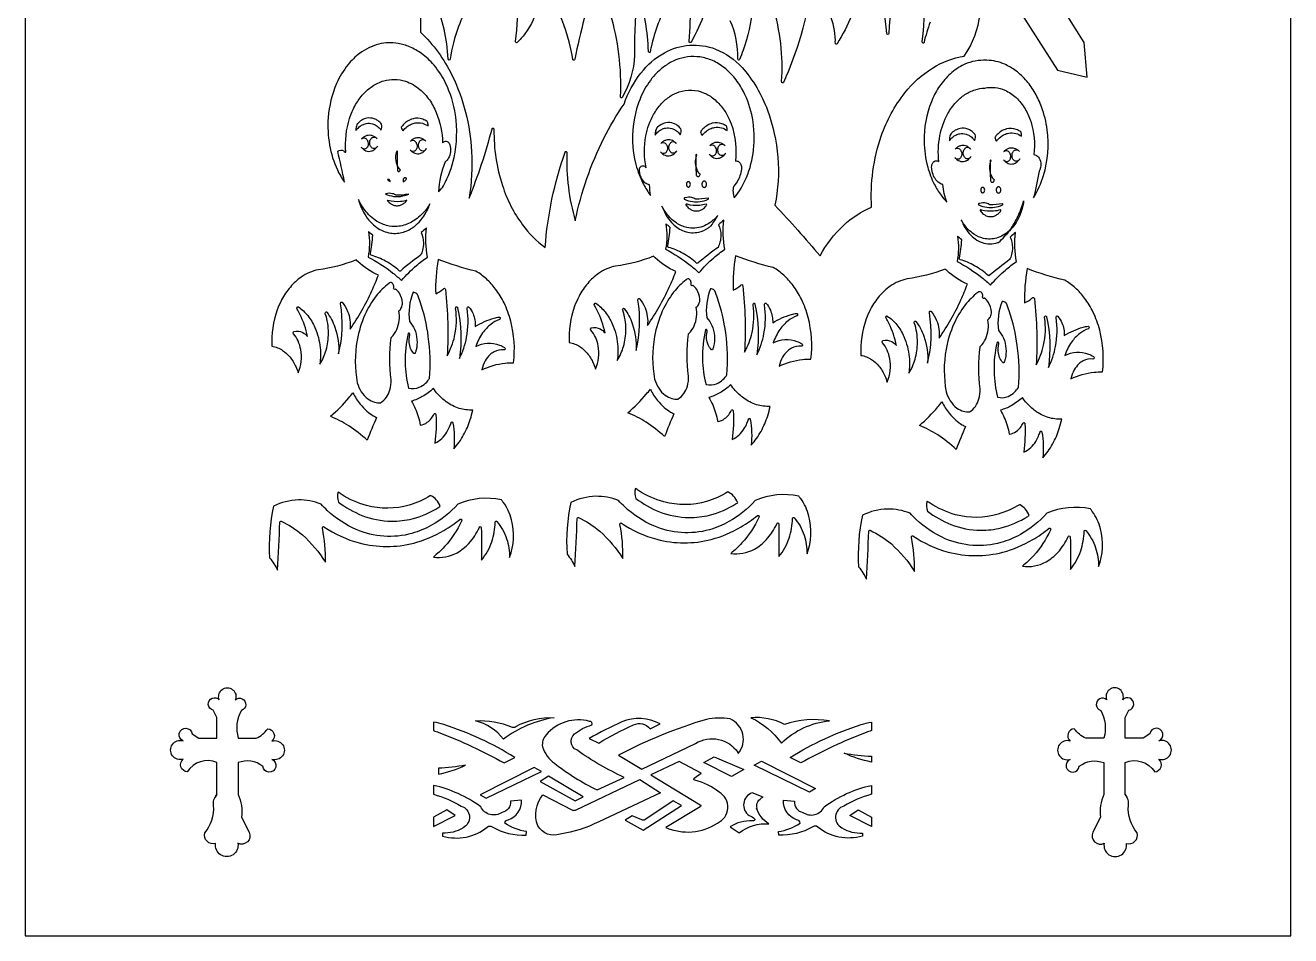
# Model space of a CAD drawing. Header units: millimetres. Extents: x -300 to 300, y -800 to 800.
# Drawn here: x -300 to 300, y -800 to -368 of the extents above; entities that cross this region are included whole.
import ezdxf

# ---------------------------------------------------------------- set-up
doc = ezdxf.new("R2010")
doc.units = ezdxf.units.MM
doc.layers.add('Default', color=70, linetype='Continuous')

msp = doc.modelspace()

# ---------------------------------------------------------------- linework, layer by layer
at = {"layer": 'Default'}
for points in [[(-300, -800), (300, -800), (300, 800), (-300, 800)], [(203.43, -392.87), (202.07, -376.44), (22.61, -90.68), (7.93, -106.23), (189.48, -389.69)], [(40.64, -721.2), (34.87, -724.54), (21.76, -717.84), (26.66, -715.13)], [(74.61, -730.29), (71.81, -731.92), (45.62, -719.19), (49.09, -717.26)], [(-84.26, -733.24), (-81.47, -734.87), (-55.27, -722.13), (-58.74, -720.2)], [(-55.8, -726.82), (-39.27, -736.09), (-35.52, -734.17), (-51.85, -724.41)], [(-106.44, -743.83), (-106.44, -748.16), (-96.2, -743.07), (-100.14, -740.34)], [(101.2, -743.83), (101.2, -748.16), (90.96, -743.07), (94.9, -740.34)]]:
    msp.add_lwpolyline(points, close=True, dxfattribs=at)
for points in [[(128.99, -366.86, 0.025943), (126.14, -376.52, -0.590916), (125.52, -376.71, -0.276798), (125.26, -376.07, 0.106506), (120.34, -317.66, 0.073595), (109.48, -372.32, -0.283447), (109.09, -372.74, -0.373712), (108.54, -372.21, 0.03452), (99.87, -325.77, -0.089848)], [(-56.54, -358.5, -0.0934), (-63.11, -372.35, -0.04068), (-66.77, -376.57, -0.588225), (-67.53, -375.96, 0.084465), (-69.53, -333.66, -0.116478)], [(-115.84, -340.52, -0.061663), (-112.65, -371.62, -0.091487), (-97.7, -391.98, -0.098866), (-88.36, -428.18, -0.055941), (-89.6, -450.38, 0.031123), (-78.69, -417.56, -0.706008), (-78.02, -417.24, -0.235433), (-77.77, -417.78, 0.083012), (-73.75, -444.37, 0.080202), (-64.18, -463, 0.076784), (-53.5, -473.64, -0.065484), (-44.08, -428.54, -0.691579), (-43.39, -428.3, -0.213877), (-43.17, -428.84, 0.081055), (-39.24, -461, -0.065741), (-25.67, -421.91, -0.033976), (-16.11, -405.75, -0.082918), (-8.11, -391, -0.101905), (3.06, -381.36, -0.222603), (27.26, -379.64, -0.106821), (39.84, -388.3, -0.091735), (51.92, -408.61, -0.13919), (55.47, -453.7, -0.012746), (76.83, -477.67, -0.079359), (87.96, -463.23, -0.093052), (101.27, -454.63, -0.097918), (105.86, -420.91, -0.085152), (117.08, -400.39, -0.08689), (130.17, -388.66, -0.099814), (145.21, -383.01, 0.121937), (152.69, -362.87, 0.123838)], [(26.65, -347.22, -0.071352), (15.65, -376.44, -0.699463), (14.79, -376, 0.032413), (15.06, -339.23, -0.101365)], [(45.77, -340.06, -0.097844), (40.36, -380.12, -0.012231), (38.7, -384.59, -0.739445), (37.83, -384.47), (37.81, -384.28, 0.111304), (34.25, -366.21, -0.095031)], [(73.56, -341.28, -0.078404), (61.49, -390.91, -0.007994), (59.51, -395.45, -0.713119), (58.64, -395.26), (58.63, -395.07, 0.091142), (54.51, -359.3, -0.055082)], [(-29.26, -346.01, 0.029596), (-39.49, -384.46, -0.667117), (-40.13, -384.86, -0.228614), (-40.41, -384.44, 0.059668), (-46.71, -362.98, -0.133607)], [(-82.16, -348.17, 0.092007), (-94.55, -368.97, 0.050346), (-98.58, -384.42, -0.403179), (-99.04, -384.93, -0.339894), (-99.52, -384.33, 0.090349), (-105.85, -356.5, 0.077744)], [(5.31, -356.75, 0.08178), (-3.25, -378.73, 0.020753), (-3.67, -380.88, -0.589179), (-4.29, -381.13, -0.253747), (-4.58, -380.6, 0.077578), (-9.47, -353.58, 0.039564), (-11.12, -382.59, -0.118668), (-16.93, -402.59, -0.693321), (-17.77, -402.38, -0.063266), (-17.79, -402.17, 0.085362), (-22.68, -362.45, 0.043111)], [(91.9, -363.46, -0.041163), (84.94, -377.12, -0.681122), (84.11, -376.85, -0.039317), (84.1, -375.39, 0.100716), (81.5, -363.34, -0.048968)], [(-209.14, -733.1), (-209.14, -717.89, 0.365586), (-223.2, -722.3, -0.669678), (-225.16, -716.32, -1.366471), (-225.17, -707.64, -1.705425), (-220.86, -704.32), (-217.75, -706.34), (-209.14, -706.34), (-209.14, -696.6), (-210.91, -693.08, -1.381163), (-208.01, -688.2, -1.504179), (-200.42, -688.21, -1.271399), (-197.56, -693.16, 0.206514), (-199.04, -706.34), (-199.08, -706.42), (-190.47, -706.42, 0.123228), (-185.08, -701.93, -0.677806), (-183.05, -707.72, -1.362826), (-183.06, -716.39, -1.74445), (-187.43, -719.66, 0.260182), (-199.08, -717.96), (-199.08, -733.1, -0.148572), (-197.49, -743.76), (-193.82, -750.99, -0.714486), (-199.23, -756.15, -1.199378), (-209.74, -756.24, -0.587864), (-214.93, -751.19, 0.206048), (-210.73, -738.33, -0.22721), (-209.14, -733.1, 0.065039), (-210.19, -734.66)], [(221.48, -733.1), (221.48, -717.89, -0.365586), (235.54, -722.3, 0.669678), (237.49, -716.32, 1.366471), (237.5, -707.64, 1.705425), (233.19, -704.32), (230.09, -706.34), (221.48, -706.34), (221.48, -696.6), (223.25, -693.08, 1.381163), (220.34, -688.2, 1.504179), (212.75, -688.21, 1.271399), (209.9, -693.16, -0.206514), (211.38, -706.34), (211.41, -706.42), (202.8, -706.42, -0.123228), (197.41, -701.93, 0.677806), (195.39, -707.72, 1.362826), (195.4, -716.39, 1.74445), (199.77, -719.66, -0.260182), (211.41, -717.96), (211.41, -733.1, 0.148572), (209.82, -743.76), (206.15, -750.99, 0.714486), (211.56, -756.15, 1.199378), (222.08, -756.24, 0.587864), (227.26, -751.19, -0.206048), (223.07, -738.33, 0.22721), (221.48, -733.1, -0.065039), (222.52, -734.66)]]:
    msp.add_lwpolyline(points, format="xyb", dxfattribs=at)
for points in [[(-148.95, -427.83, 0.209623), (-148.38, -428.46, 0.137452), (-147.96, -428.51, -0.102523), (-146.26, -412.52, -0.052959), (-143.36, -405.94, -0.05381), (-139.73, -400.96, -0.060787), (-135.38, -397.2, -0.0785), (-130.03, -394.7, -0.148778), (-119.78, -394.86, -0.096051), (-112.9, -398.75, -0.061971), (-108.41, -403.7, -0.055569), (-105.15, -409.66, -0.09401), (-102.19, -424.1, -0.218086), (-100.8, -423.31, -0.201734), (-99.33, -423.85, -0.047531), (-98.99, -424.22, -0.200479), (-99.02, -430.68, -0.113328), (-100.49, -432.74, -0.029014), (-100.95, -433.11, 0.08218), (-104.12, -447.28, 0.086094), (-101.67, -444.44, 0.070603), (-96.71, -431.01, 0.090933), (-96.06, -410.83, 0.077958), (-100.71, -395.73, 0.061455), (-106.21, -387.28, 0.061808), (-112.18, -381.72, 0.057941), (-117.79, -378.57, 0.057352), (-123.23, -376.98, 0.101078), (-132.33, -377.29, 0.100231), (-141.47, -381.68, 0.061819), (-146.99, -387.02, 0.067671), (-152.4, -395.94, 0.083619), (-156.38, -412.11, 0.063023), (-155.72, -425.12, 0.066927), (-152.02, -436.9, 0.042459), (-148.66, -442.74, 0.011335), (-151.86, -428.04, -0.256376)], [(-6.26, -435.21, -0.023923), (-5.59, -435.97, -0.100365), (-5.72, -420.78, -0.081257), (-2.08, -410.64, -0.059802), (1.67, -405.47, -0.062028), (5.78, -401.98, -0.064903), (9.96, -399.94, -0.184111), (21.93, -400.46, -0.067305), (26.42, -403.18, -0.066883), (30.9, -407.94, -0.049012), (33.8, -412.93, -0.124839), (36.85, -431.24, -0.009963), (36.69, -432.76, -0.213346), (38.22, -432.96, -0.17753), (39.5, -434.87, -0.057628), (39.62, -435.8, -0.108389), (37.91, -441.83, -0.076383), (35.89, -444.55, 0.166886), (36.19, -450.21, 0.071941), (41.94, -440.55, 0.070011), (45.33, -427.38, 0.074779), (44.77, -412.29, 0.074563), (40.51, -399.73, 0.049484), (36.44, -393.46, 0.056726), (31.47, -388.51, 0.063875), (25.84, -385.09, 0.069533), (19.84, -383.38, 0.130213), (8.47, -384.8, 0.058368), (3.36, -387.6, 0.061674), (-2.05, -392.53, 0.067221), (-7.47, -400.9, 0.064234), (-11.18, -412.38, 0.11101), (-10.45, -434.36, 0.056588), (-6.93, -443.61, 0.042862), (-3.5, -449.07, -0.04867), (-3.96, -443.94, -0.138068), (-6.18, -442.98, -0.119739), (-8.04, -440.48, -0.118133), (-8.76, -436.27, -0.158542), (-7.95, -435.21, -0.306537)], [(133.17, -432.98, -0.077653), (133.67, -420.65, -0.080042), (137.45, -410.22, -0.058914), (141.32, -404.86, -0.061255), (145.56, -401.22, -0.069715), (150.32, -398.92, -0.067173), (154.92, -398.1, -0.159489), (164.53, -399.14, -0.083669), (169.78, -402.64, -0.068671), (174.07, -408.01, -0.053837), (176.72, -413.87, -0.112607), (178.2, -429.69, -0.151243), (179.87, -430.34, -0.144321), (181.36, -432.72, -0.179325), (181.08, -436.82, -0.042289), (180.68, -437.53, -0.02239), (178.06, -450.13, 0.065511), (182.79, -439.55, 0.105025), (184.54, -417.92, 0.057084), (181.89, -407.05, 0.042115), (178.82, -400.47, 0.046185), (174.87, -394.82, 0.057173), (169.68, -389.93, 0.057602), (164.39, -386.85, 0.095943), (155.91, -384.92, 0.017338), (154.35, -384.93, 0.118315), (144.28, -387.43, 0.072142), (137.9, -392.02, 0.055307), (133.06, -397.92, 0.049229), (129.62, -404.57, 0.098581), (126.17, -423.31, 0.063641), (127.88, -435.56, 0.050461), (130.99, -443.68, 0.042399), (134.23, -448.97, 0.032617), (137.01, -452.28, -0.092421), (135.12, -443.89, -0.142331), (132.25, -442.17, -0.08612), (130.7, -439.8, -0.074216), (129.89, -436.79, 0.04335), (129.81, -436.22, -0.151237), (130.12, -433.93, -0.126556), (130.94, -432.93, -0.337199)], [(-143.24, -418.28, -0.064103), (-141.64, -416.53, -0.058531), (-140.13, -415.53, -0.070899), (-138.37, -414.93, -0.12016), (-135.35, -415.09, -0.064155), (-133.67, -415.86, -0.069603), (-131.81, -417.44, -0.020245), (-131.3, -418.06, 0.17937), (-131.04, -415.24, 0.070044), (-132.91, -413.55, 0.059667), (-134.52, -412.72, 0.136863), (-138.12, -412.41, 0.084231), (-140.44, -413.29, 0.074005), (-142.53, -415.02), (-142.59, -415.09, 0.088958), (-143.21, -417.24, 0.039093)], [(-120.88, -418.39, -0.063961), (-118.93, -416.39, -0.059192), (-117.09, -415.26, -0.065373), (-115.13, -414.64, -0.111376), (-111.73, -414.8, -0.08423), (-109.04, -416.1, 0.105134), (-109.18, -414.57, 0.049502), (-109.42, -414, 0.068991), (-111.58, -412.88, 0.147902), (-116.14, -412.64, 0.082755), (-118.79, -413.81, 0.054989), (-120.58, -415.3, 0.036189), (-121.72, -416.65, 0.092853), (-121.38, -417.74, 0.090492), (-120.89, -418.38)], [(-1.36, -420.45, -0.064103), (0.24, -418.7, -0.058531), (1.76, -417.69, -0.070899), (3.51, -417.09, -0.12016), (6.53, -417.26, -0.064155), (8.21, -418.02, -0.069603), (10.07, -419.61, -0.020245), (10.58, -420.23, 0.17937), (10.84, -417.4, 0.070044), (8.97, -415.71, 0.059667), (7.36, -414.88, 0.136863), (3.76, -414.57, 0.084231), (1.44, -415.45, 0.074005), (-0.65, -417.19), (-0.71, -417.25, 0.088958), (-1.33, -419.4, 0.039093)], [(21, -420.55, -0.063961), (22.96, -418.55, -0.059192), (24.79, -417.42, -0.065373), (26.76, -416.8, -0.111376), (30.15, -416.96, -0.08423), (32.84, -418.26, 0.105134), (32.7, -416.74, 0.049502), (32.46, -416.16, 0.068991), (30.31, -415.04, 0.147902), (25.74, -414.81, 0.082755), (23.1, -415.97, 0.054989), (21.3, -417.46, 0.036189), (20.16, -418.82, 0.092853), (20.5, -419.91, 0.090492), (20.99, -420.54)], [(138.18, -423.14, -0.064103), (139.78, -421.38, -0.058531), (141.29, -420.38, -0.070899), (143.05, -419.78, -0.12016), (146.07, -419.94, -0.064155), (147.75, -420.71, -0.069603), (149.61, -422.3, -0.020245), (150.12, -422.91, 0.17937), (150.38, -420.09, 0.070044), (148.51, -418.4, 0.059667), (146.9, -417.57, 0.136863), (143.3, -417.26, 0.084231), (140.98, -418.14, 0.074005), (138.89, -419.87), (138.83, -419.94, 0.088958), (138.21, -422.09, 0.039093)], [(160.54, -423.24, -0.063961), (162.5, -421.24, -0.059192), (164.33, -420.11, -0.065373), (166.3, -419.49, -0.111376), (169.69, -419.65, -0.08423), (172.38, -420.95, 0.105134), (172.24, -419.43, 0.049502), (172, -418.85, 0.068991), (169.85, -417.73, 0.147902), (165.28, -417.49, 0.082755), (162.63, -418.66, 0.054989), (160.84, -420.15, 0.036189), (159.7, -421.5, 0.092853), (160.04, -422.59, 0.090492), (160.53, -423.23)], [(-137.75, -423.08, -0.099602), (-137.4, -424.27, -0.087075), (-137.5, -425.39, -0.063456), (-137.78, -426.06, -0.082972), (-138.23, -426.62, -0.074235), (-138.66, -426.9, -0.183756), (-139.68, -426.97, -0.104372), (-140.28, -426.62, -0.069051), (-140.68, -426.15, 0.069969), (-139.56, -427.24, 0.06467), (-138.52, -427.83, 0.169601), (-135.85, -427.95, 0.03529), (-135.26, -427.72, 0.062536), (-134.23, -427.07, 0.049752), (-133.41, -426.23, 0.026341), (-133, -425.67, -0.076971), (-133.46, -426.29, -0.083659), (-133.98, -426.66, -0.184493), (-135.09, -426.75, -0.114326), (-135.82, -426.34, -0.075648), (-136.29, -425.74, -0.059791), (-136.57, -425.06, -0.137188), (-136.58, -423.13, -0.072699), (-136.22, -422.32, -0.080916), (-135.73, -421.76, -0.072221), (-135.28, -421.49, -0.175484), (-134.21, -421.43, -0.105807), (-133.53, -421.82, -0.048876), (-133.22, -422.16, 0.068954), (-134.49, -421.17, 0.064284), (-135.65, -420.68, 0.131507), (-138.01, -420.66, 0.069398), (-139.31, -421.2, 0.06309), (-140.52, -422.16, -0.098718), (-139.97, -421.8, -0.211284), (-138.78, -421.86, -0.082477), (-138.31, -422.2, -0.075712), (-137.88, -422.79, -0.028033)], [(-114.6, -424.26, -0.099602), (-114.26, -425.45, -0.087075), (-114.36, -426.56, -0.063456), (-114.63, -427.24, -0.082972), (-115.09, -427.8, -0.074235), (-115.51, -428.07, -0.183756), (-116.53, -428.14, -0.104372), (-117.13, -427.8, -0.069051), (-117.53, -427.33, 0.069969), (-116.42, -428.42, 0.06467), (-115.37, -429, 0.169601), (-112.7, -429.12, 0.03529), (-112.11, -428.9, 0.062536), (-111.09, -428.24, 0.049752), (-110.26, -427.41, 0.026341), (-109.86, -426.84, -0.076971), (-110.31, -427.46, -0.083659), (-110.83, -427.83, -0.184493), (-111.95, -427.93, -0.114326), (-112.67, -427.51, -0.075648), (-113.14, -426.92, -0.059791), (-113.43, -426.24, -0.137188), (-113.43, -424.31, -0.072699), (-113.08, -423.5, -0.080916), (-112.58, -422.94, -0.072221), (-112.14, -422.66, -0.175484), (-111.07, -422.61, -0.105807), (-110.39, -423, -0.048876), (-110.08, -423.33, 0.068954), (-111.34, -422.34, 0.064284), (-112.5, -421.85, 0.131507), (-114.87, -421.83, 0.069398), (-116.17, -422.38, 0.06309), (-117.38, -423.33, -0.098718), (-116.82, -422.98, -0.211284), (-115.63, -423.03, -0.082477), (-115.16, -423.38, -0.075712), (-114.73, -423.97, -0.028033)], [(4.14, -425.24, -0.099602), (4.48, -426.43, -0.087075), (4.38, -427.55, -0.063456), (4.1, -428.22, -0.082972), (3.65, -428.79, -0.074235), (3.23, -429.06, -0.183756), (2.21, -429.13, -0.104372), (1.6, -428.78, -0.069051), (1.21, -428.31, 0.069969), (2.32, -429.41, 0.06467), (3.36, -429.99, 0.169601), (6.04, -430.11, 0.03529), (6.62, -429.88, 0.062536), (7.65, -429.23, 0.049752), (8.47, -428.39, 0.026341), (8.88, -427.83, -0.076971), (8.43, -428.45, -0.083659), (7.91, -428.82, -0.184493), (6.79, -428.92, -0.114326), (6.06, -428.5, -0.075648), (5.59, -427.9, -0.059791), (5.31, -427.23, -0.137188), (5.3, -425.3, -0.072699), (5.66, -424.49, -0.080916), (6.15, -423.92, -0.072221), (6.6, -423.65, -0.175484), (7.67, -423.59, -0.105807), (8.35, -423.98, -0.048876), (8.66, -424.32, 0.068954), (7.39, -423.33, 0.064284), (6.23, -422.84, 0.131507), (3.87, -422.82, 0.069398), (2.57, -423.37, 0.06309), (1.36, -424.32, -0.098718), (1.91, -423.97, -0.211284), (3.1, -424.02, -0.082477), (3.58, -424.36, -0.075712), (4.01, -424.96, -0.028033)], [(27.28, -426.42, -0.099602), (27.63, -427.61, -0.087075), (27.52, -428.73, -0.063456), (27.25, -429.4, -0.082972), (26.79, -429.96, -0.074235), (26.37, -430.24, -0.183756), (25.35, -430.3, -0.104372), (24.75, -429.96, -0.069051), (24.35, -429.49, 0.069969), (25.46, -430.58, 0.06467), (26.51, -431.17, 0.169601), (29.18, -431.29, 0.03529), (29.77, -431.06, 0.062536), (30.8, -430.41, 0.049752), (31.62, -429.57, 0.026341), (32.03, -429, -0.076971), (31.57, -429.62, -0.083659), (31.05, -430, -0.184493), (29.93, -430.09, -0.114326), (29.21, -429.68, -0.075648), (28.74, -429.08, -0.059791), (28.46, -428.4, -0.137188), (28.45, -426.47, -0.072699), (28.8, -425.66, -0.080916), (29.3, -425.1, -0.072221), (29.75, -424.83, -0.175484), (30.81, -424.77, -0.105807), (31.5, -425.16, -0.048876), (31.8, -425.5, 0.068954), (30.54, -424.51, 0.064284), (29.38, -424.02, 0.131507), (27.01, -424, 0.069398), (25.71, -424.54, 0.06309), (24.51, -425.5, -0.098718), (25.06, -425.14, -0.211284), (26.25, -425.2, -0.082477), (26.72, -425.54, -0.075712), (27.15, -426.13, -0.028033)], [(143.67, -427.93, -0.099602), (144.02, -429.12, -0.087075), (143.92, -430.24, -0.063456), (143.64, -430.91, -0.082972), (143.19, -431.47, -0.074235), (142.77, -431.75, -0.183756), (141.75, -431.82, -0.104372), (141.14, -431.47, -0.069051), (140.75, -431, 0.069969), (141.86, -432.1, 0.06467), (142.9, -432.68, 0.169601), (145.58, -432.8, 0.03529), (146.16, -432.57, 0.062536), (147.19, -431.92, 0.049752), (148.01, -431.08, 0.026341), (148.42, -430.52, -0.076971), (147.97, -431.14, -0.083659), (147.45, -431.51, -0.184493), (146.33, -431.6, -0.114326), (145.6, -431.19, -0.075648), (145.13, -430.59, -0.059791), (144.85, -429.91, -0.137188), (144.84, -427.99, -0.072699), (145.2, -427.17, -0.080916), (145.69, -426.61, -0.072221), (146.14, -426.34, -0.175484), (147.21, -426.28, -0.105807), (147.89, -426.67, -0.048876), (148.2, -427.01, 0.068954), (146.93, -426.02, 0.064284), (145.77, -425.53, 0.131507), (143.41, -425.51, 0.069398), (142.11, -426.05, 0.06309), (140.9, -427.01, -0.098718), (141.45, -426.65, -0.211284), (142.64, -426.71, -0.082477), (143.12, -427.05, -0.075712), (143.55, -427.64, -0.028033)], [(-122.14, -436.97, -0.066881), (-123.24, -435.42, -0.058107), (-123.97, -433.51, -0.106684), (-124.12, -429.35, -0.043251), (-123.71, -427.82, 0.015571), (-123.53, -437.19, 0.102539), (-123.3, -437.51, 0.137873), (-122.98, -437.66, 0.204202), (-122.52, -437.55, 0.112585), (-122.25, -437.24, 0.059975)], [(19.94, -438.97, -0.060271), (19, -437.76, -0.063481), (18.19, -435.94, -0.12791), (18.02, -431.23, -0.039378), (18.41, -429.95, 0.170961), (18.32, -429.73, 0.327184), (18.09, -429.68, 0.19292), (17.95, -429.87, 0.066106), (17.93, -429.98, 0.015572), (18.12, -439.37, 0.099512), (18.37, -439.82, 0.103884), (18.67, -440.05, 0.228961), (19.33, -440.03, 0.119994), (19.67, -439.74, 0.123152), (19.93, -439.04, 0.011701)], [(166.82, -429.11, -0.099602), (167.16, -430.3, -0.087075), (167.06, -431.41, -0.063456), (166.79, -432.09, -0.082972), (166.33, -432.65, -0.074235), (165.91, -432.92, -0.183756), (164.89, -432.99, -0.104372), (164.29, -432.65, -0.069051), (163.89, -432.18, 0.069969), (165, -433.27, 0.06467), (166.05, -433.85, 0.169601), (168.72, -433.97, 0.03529), (169.31, -433.75, 0.062536), (170.34, -433.09, 0.049752), (171.16, -432.26, 0.026341), (171.57, -431.69, -0.076971), (171.11, -432.31, -0.083659), (170.59, -432.68, -0.184493), (169.47, -432.78, -0.114326), (168.75, -432.36, -0.075648), (168.28, -431.77, -0.059791), (168, -431.09, -0.137188), (167.99, -429.16, -0.072699), (168.34, -428.35, -0.080916), (168.84, -427.79, -0.072221), (169.28, -427.51, -0.175484), (170.35, -427.46, -0.105807), (171.03, -427.85, -0.048876), (171.34, -428.19, 0.068954), (170.08, -427.19, 0.064284), (168.92, -426.7, 0.131507), (166.55, -426.68, 0.069398), (165.25, -427.23, 0.06309), (164.05, -428.19, -0.098718), (164.6, -427.83, -0.211284), (165.79, -427.88, -0.082477), (166.26, -428.23, -0.075712), (166.69, -428.82, -0.028033)], [(159.48, -441.65, -0.060271), (158.54, -440.45, -0.063481), (157.73, -438.63, -0.12791), (157.55, -433.92, -0.039378), (157.95, -432.63, 0.170961), (157.86, -432.42, 0.327184), (157.63, -432.37, 0.19292), (157.49, -432.56, 0.066106), (157.47, -432.66, 0.015572), (157.65, -442.06, 0.099512), (157.91, -442.51, 0.103884), (158.21, -442.73, 0.228961), (158.87, -442.72, 0.119994), (159.21, -442.42, 0.123152), (159.47, -441.73, 0.011701)], [(-126.95, -442.46, 0.061794), (-127.06, -442.09, 0.046783), (-127.17, -441.86, 0.039464), (-127.29, -441.71, 0.043325), (-127.42, -441.59, 0.052382), (-127.58, -441.49, 0.062763), (-127.76, -441.43, 0.120223), (-128.11, -441.44, 0.057056), (-128.28, -441.51, 0.031768), (-127.53, -442.11, 0.023979)], [(-120.83, -441.35, -0.068929), (-120.84, -442.59, 0.062852), (-120.3, -442.33, 0.047411), (-119.89, -442, 0.02271), (-119.69, -441.79, 0.048979), (-119.29, -441.21, 0.014874), (-119.18, -441.01, 0.075259), (-119.43, -440.79, 0.064073), (-119.64, -440.69, 0.146414), (-120.12, -440.68, 0.085988), (-120.41, -440.81, 0.056799), (-120.59, -440.98, 0.058234), (-120.78, -441.25, 0.017255)], [(15.16, -444.57, 0.077189), (15.33, -444.13, 0.105041), (15.33, -443.44, 0.072235), (15.19, -443.04, 0.061806), (15.02, -442.8, 0.059095), (14.84, -442.65, 0.072501), (14.63, -442.55, 0.120172), (14.29, -442.52, 0.101754), (13.99, -442.64, 0.066866), (13.8, -442.81, 0.056932), (13.64, -443.04, 0.055077), (13.52, -443.34, 0.124937), (13.5, -444.16, 0.067415), (13.64, -444.53, 0.045835), (13.76, -444.71, 0.056723), (13.93, -444.88, 0.07115), (14.13, -445, 0.098935), (14.41, -445.06, 0.103079), (14.72, -444.99, 0.075054), (14.95, -444.84, 0.035265), (15.04, -444.73, 0.04532)], [(20.82, -443.57, 0.094023), (20.89, -444.28, 0.053479), (21.03, -444.61, 0.056614), (21.21, -444.87, 0.060119), (21.41, -445.05, 0.057394), (21.61, -445.15, 0.186745), (22.23, -445.16, 0.066367), (22.46, -445.03, 0.06317), (22.67, -444.82, 0.070311), (22.89, -444.46, 0.07972), (23.03, -443.88, 0.054891), (23.01, -443.45, 0.072643), (22.87, -442.96, 0.059729), (22.69, -442.66, 0.069183), (22.45, -442.43, 0.065682), (22.23, -442.31, 0.085777), (21.95, -442.25, 0.1162), (21.55, -442.33, 0.059319), (21.35, -442.46, 0.060703), (21.14, -442.68, 0.059554), (20.96, -442.99, 0.052223), (20.85, -443.35, 0.134803)], [(-124.1, -448.95, 0.078042), (-125.85, -448.19, 0.138299), (-128.98, -448.28, 0.01258), (-129.26, -448.38, 0.072987), (-125.45, -449.45, 0.084213), (-120.97, -449.28, 0.051048), (-118.2, -448.39, -0.05479)], [(17.88, -450.82, 0.078421), (16.07, -450.04, 0.134377), (12.93, -450.11, 0.016038), (12.56, -450.23, 0.200867), (12.4, -450.41, 0.209898), (12.43, -450.73, 0.167275), (12.55, -450.84, 0.074103), (16.46, -451.94, 0.065129), (19.98, -451.93, 0.068704), (23.75, -450.85, 0.196592), (23.9, -450.67, 0.175699), (23.89, -450.39, 0.230165), (23.74, -450.25, -0.054829)], [(154.7, -447.25, 0.077189), (154.87, -446.82, 0.105041), (154.87, -446.12, 0.072235), (154.72, -445.73, 0.061806), (154.56, -445.49, 0.059095), (154.38, -445.34, 0.072501), (154.17, -445.23, 0.120172), (153.83, -445.21, 0.101754), (153.53, -445.33, 0.066866), (153.34, -445.49, 0.056932), (153.18, -445.73, 0.055077), (153.06, -446.03, 0.124937), (153.04, -446.85, 0.067415), (153.18, -447.21, 0.045835), (153.3, -447.4, 0.056723), (153.47, -447.57, 0.07115), (153.67, -447.69, 0.098935), (153.95, -447.74, 0.103079), (154.26, -447.68, 0.075054), (154.48, -447.52, 0.035265), (154.58, -447.42, 0.04532)], [(160.36, -446.25, 0.094023), (160.43, -446.97, 0.053479), (160.57, -447.3, 0.056614), (160.75, -447.56, 0.060119), (160.95, -447.73, 0.057394), (161.15, -447.84, 0.186745), (161.77, -447.84, 0.066367), (162, -447.71, 0.06317), (162.21, -447.51, 0.070311), (162.42, -447.15, 0.07972), (162.57, -446.57, 0.054891), (162.55, -446.14, 0.072643), (162.41, -445.65, 0.059729), (162.23, -445.34, 0.069183), (161.99, -445.12, 0.065682), (161.77, -445, 0.085777), (161.49, -444.94, 0.1162), (161.09, -445.02, 0.059319), (160.89, -445.15, 0.060703), (160.68, -445.37, 0.059554), (160.5, -445.68, 0.052223), (160.39, -446.04, 0.134803)], [(-117.58, -461.97, -0.10358), (-123.71, -463.72, -0.082919), (-128.77, -463.24, -0.084045), (-134.04, -460.78, -0.048888), (-137.15, -458.15, -0.068743), (-141.33, -452.31, -0.013839), (-142.03, -450.88, 0.067884), (-139.19, -457.69, 0.054668), (-136.27, -461.61, 0.051262), (-133.38, -464.15, 0.056813), (-130.21, -465.92, 0.062809), (-126.75, -466.87, 0.108122), (-120.72, -466.41, 0.090998), (-115.53, -463.69, 0.049883), (-112.62, -460.9, 0.069007), (-108.96, -455.01, 0.019564), (-108.14, -452.97, -0.064173), (-112.11, -458.07, -0.044178), (-115.02, -460.48, -0.038652)], [(-119.02, -451.31, -0.049814), (-122.17, -451.94, -0.091908), (-128.03, -451.41, -0.005677), (-128.39, -451.31, 0.068158), (-127.05, -452.71, 0.063054), (-125.77, -453.47, 0.090762), (-123.99, -453.9, 0.092727), (-122.14, -453.66, 0.062539), (-120.84, -453.04, 0.067788), (-119.41, -451.79, 0.019841)], [(25.19, -463.38, 0.038462), (28.37, -458.46, -0.072251), (24.51, -462, -0.062039), (21.19, -463.71, -0.141879), (13.72, -464.23, -0.09134), (8.71, -462.08, -0.046579), (6.12, -459.97, -0.066128), (2.55, -455.31, -0.014431), (1.88, -454.06, 0.065758), (4.51, -459.48, 0.053316), (7.04, -462.55, 0.049781), (9.51, -464.54, 0.060158), (12.45, -466, 0.141865), (19.29, -466.4, 0.091436), (23.91, -464.35, 0.025332)], [(22.81, -453.16, -0.051385), (19.6, -453.79, -0.091932), (13.8, -453.24, -0.00406), (13.54, -453.16, 0.229589), (13.38, -453.19, 0.289891), (13.27, -453.59, 0.09064), (13.32, -453.7, 0.068674), (14.73, -455.15, 0.063602), (16.06, -455.95, 0.091546), (17.92, -456.39, 0.093241), (19.84, -456.12, 0.062801), (21.2, -455.46, 0.067895), (22.68, -454.13, 0.017097), (23.03, -453.7, 0.247534), (23.07, -453.33, 0.150951), (22.98, -453.19, 0.238364)], [(153.63, -471.3, 0.163923), (161.15, -471.41), (161.41, -471.32, 0.060732), (166.88, -465.41, 0.047674), (170.73, -458.82, 0.041882), (173.38, -451.57, -0.071474), (171.37, -458.85, -0.050356), (169.17, -462.78, -0.051619), (166.62, -465.73, -0.05721), (163.71, -467.9, -0.064641), (160.54, -469.25, -0.12529), (154.33, -469.39, -0.0895), (149.81, -467.4, -0.050575), (147.14, -465.18, -0.067011), (143.8, -460.59, 0.063162), (146.28, -465.41, 0.057762), (148.97, -468.48, 0.066836), (152.07, -470.63, 0.033356)], [(157.42, -453.51, 0.078421), (155.61, -452.73, 0.134377), (152.47, -452.8, 0.016038), (152.1, -452.92, 0.200867), (151.94, -453.09, 0.209898), (151.97, -453.42, 0.167275), (152.08, -453.53, 0.074103), (156, -454.63, 0.065129), (159.52, -454.61, 0.068704), (163.29, -453.54, 0.196592), (163.44, -453.36, 0.175699), (163.43, -453.08, 0.230165), (163.28, -452.93, -0.054829)], [(162.35, -455.85, -0.051385), (159.14, -456.48, -0.091932), (153.34, -455.93, -0.00406), (153.08, -455.85, 0.229589), (152.92, -455.88, 0.289891), (152.81, -456.28, 0.09064), (152.86, -456.38, 0.068674), (154.27, -457.84, 0.063602), (155.6, -458.64, 0.091546), (157.46, -459.07, 0.093241), (159.38, -458.81, 0.062801), (160.74, -458.14, 0.067895), (162.22, -456.82, 0.017097), (162.57, -456.38, 0.247534), (162.61, -456.01, 0.150951), (162.52, -455.88, 0.238364)], [(5.77, -464.21, -0.010349), (3.75, -462.44, -0.083363), (3.57, -474.52, -0.048952), (15.32, -482.14, -0.017469), (19.42, -485.65, -0.040394), (26.48, -478.54, -0.029471), (31.7, -474.57, -0.073417), (31.24, -460.69, -0.006524), (28.74, -462.9, -0.100875), (29.8, -467.84, -0.065863), (29.39, -471.25, -0.056983), (28.47, -473.63, 0.016693), (18.84, -481.17, -0.379364), (18.32, -481.16, 0.058575), (11.88, -476.49, 0.063161), (5, -473.69, -0.211566), (4.69, -473.39, -0.148744), (4.64, -472.91, 0.030723)], [(-135.25, -467.91, -0.010349), (-137.26, -466.14, -0.083363), (-137.44, -478.22, -0.048952), (-125.69, -485.84, -0.017469), (-121.59, -489.35, -0.040394), (-114.54, -482.23, -0.029471), (-109.31, -478.27, -0.073417), (-109.77, -464.38, -0.006524), (-112.27, -466.6, -0.100875), (-111.21, -471.53, -0.065863), (-111.63, -474.95, -0.056983), (-112.54, -477.32, 0.016693), (-122.17, -484.86, -0.379364), (-122.69, -484.85, 0.058575), (-129.14, -480.18, 0.063161), (-136.01, -477.39, -0.211566), (-136.33, -477.09, -0.148744), (-136.38, -476.61, 0.030723)], [(144.02, -470.05, -0.010349), (142.01, -468.28, -0.083363), (141.83, -480.36, -0.048952), (153.58, -487.98, -0.017469), (157.68, -491.49, -0.040394), (164.73, -484.38, -0.029471), (169.96, -480.41, -0.073417), (169.5, -466.53, -0.006524), (167, -468.74, -0.100875), (168.06, -473.68, -0.065863), (167.64, -477.1, -0.056983), (166.73, -479.47, 0.016693), (157.1, -487.01, -0.379364), (156.58, -487, 0.058575), (150.13, -482.33, 0.063161), (143.26, -479.54, -0.211566), (142.94, -479.23, -0.148744), (142.89, -478.75, 0.030723)], [(-166.12, -515.91, 0.060828), (-169.84, -505.27, 0.0158), (-171.12, -502.87, -0.313647), (-171.04, -501.98, -0.375842), (-170.53, -501.91, -0.076107), (-166.07, -506.01, -0.066048), (-162.67, -511.63, -0.078783), (-160.17, -521.29, -0.05767), (-160.32, -528.96, 0.072626), (-157.36, -522.33, 0.069241), (-156.26, -514.33, 0.082964), (-157.74, -505.16, -0.214768), (-157.67, -504.47, -0.171465), (-157.42, -504.28, -0.282143), (-156.99, -504.42, -0.077238), (-153.21, -511.46, -0.099984), (-151.45, -524.2, 0.10388), (-150.58, -500.34, -0.189912), (-150.46, -499.75, -0.494823), (-149.82, -499.7, -0.090741), (-147.17, -503.98, -0.116686), (-145.98, -512.36, 0.046604), (-135.64, -494.24, 0.01651), (-132.57, -486.83, -0.074702), (-142.33, -480.38, -0.006647), (-143.16, -479.61, -0.061311), (-161.11, -484.26, 0.10104), (-169.18, -487.75, 0.063869), (-174.33, -492.44, 0.054496), (-178.45, -498.56, 0.033498), (-180.53, -503.27, 0.097303), (-183.1, -520.54, -0.111094), (-177.99, -522.49, -0.074457), (-174.55, -525.6, -0.066598), (-171.71, -530.2, -0.033625), (-170.61, -533.17, 0.147466), (-169.39, -522.12, 0.062143), (-170.65, -518.02, 0.071212), (-172.81, -514.6, -0.302838), (-172.85, -513.7, -0.17282), (-172.6, -513.5, -0.183145), (-168.47, -514.02, -0.095119)], [(-105.41, -495.66, 0.077757), (-101.94, -493.48, -0.012683), (-101.52, -493.1, -0.384971), (-101, -493.16, -0.155298), (-100.82, -493.56, -0.043844), (-99.98, -525, 0.075282), (-96.44, -515.75, 0.08986), (-95.95, -502.6, -0.207306), (-95.8, -502.01, -0.50433), (-95.13, -502.06, -0.09097), (-95.02, -502.3, -0.090259), (-94.16, -526.33, 0.070587), (-90.76, -516.27, 0.083795), (-90.51, -502.61, -0.20646), (-90.37, -502.02, -0.471511), (-89.75, -501.98, -0.089246), (-87.72, -505.14, -0.109412), (-86.63, -511.18, -0.076244), (-77.68, -507.21, -0.019296), (-75.36, -506.68, -0.3138), (-74.91, -506.95, -0.257305), (-74.94, -507.73, -0.14105), (-75.14, -507.91, 0.080179), (-79.31, -510.17, 0.076317), (-83.17, -514.24, 0.072009), (-86.34, -520.57, -0.208593), (-75.13, -519.96, -0.041495), (-72.79, -521.06, -0.429565), (-72.67, -522.14, -0.262256), (-73.02, -522.28, 0.153985), (-77.69, -523.14, 0.066394), (-79.67, -524.55, 0.078477), (-81.92, -527.42, 0.074019), (-83.56, -531.73, -0.090496), (-72.48, -528.53, -0.031752), (-68.5, -528.38, 0.094573), (-69.82, -508.65, 0.049426), (-73.02, -499.96, 0.047617), (-76.98, -493.44, 0.04847), (-81.39, -488.56, 0.053436), (-86.34, -484.94, -0.032811), (-104.29, -479.41, 0.050284)], [(-25.1, -514.18, 0.060828), (-28.82, -503.54, 0.0158), (-30.1, -501.14, -0.313647), (-30.03, -500.25, -0.375842), (-29.52, -500.18, -0.076107), (-25.06, -504.28, -0.066048), (-21.66, -509.9, -0.078783), (-19.16, -519.56, -0.05767), (-19.3, -527.23, 0.072626), (-16.35, -520.6, 0.069241), (-15.24, -512.6, 0.082964), (-16.73, -503.43, -0.214768), (-16.66, -502.74, -0.171465), (-16.41, -502.55, -0.282143), (-15.98, -502.69, -0.077238), (-12.2, -509.73, -0.099984), (-10.43, -522.47, 0.10388), (-9.56, -498.61, -0.189912), (-9.44, -498.02, -0.494823), (-8.8, -497.97, -0.090741), (-6.15, -502.25, -0.116686), (-4.97, -510.63, 0.046604), (5.37, -492.51, 0.01651), (8.44, -485.1, -0.074702), (-1.32, -478.64, -0.006647), (-2.15, -477.88, -0.061311), (-20.09, -482.53, 0.10104), (-28.17, -486.02, 0.063869), (-33.32, -490.71, 0.054496), (-37.44, -496.83, 0.033498), (-39.52, -501.54, 0.097303), (-42.09, -518.81, -0.111094), (-36.98, -520.76, -0.074457), (-33.54, -523.87, -0.066598), (-30.7, -528.47, -0.033625), (-29.6, -531.44, 0.147466), (-28.38, -520.39, 0.062143), (-29.64, -516.29, 0.071212), (-31.8, -512.87, -0.302838), (-31.84, -511.96, -0.17282), (-31.59, -511.77, -0.183145), (-27.45, -512.29, -0.095119)], [(35.61, -493.93, 0.077757), (39.07, -491.75, -0.012683), (39.49, -491.37, -0.384971), (40.01, -491.43, -0.155298), (40.19, -491.83, -0.043844), (41.03, -523.27, 0.075282), (44.58, -514.02, 0.08986), (45.06, -500.87, -0.207306), (45.21, -500.28, -0.50433), (45.89, -500.33, -0.09097), (45.99, -500.57, -0.090259), (46.85, -524.59, 0.070587), (50.25, -514.54, 0.083795), (50.5, -500.88, -0.20646), (50.65, -500.28, -0.471511), (51.26, -500.25, -0.089246), (53.3, -503.41, -0.109412), (54.38, -509.44, -0.076244), (63.33, -505.48, -0.019296), (65.65, -504.95, -0.3138), (66.11, -505.22, -0.257305), (66.07, -506, -0.14105), (65.87, -506.18, 0.080179), (61.7, -508.44, 0.076317), (57.84, -512.51, 0.072009), (54.68, -518.84, -0.208593), (65.88, -518.22, -0.041495), (68.23, -519.33, -0.429565), (68.35, -520.41, -0.262256), (67.99, -520.55, 0.153985), (63.32, -521.41, 0.066394), (61.35, -522.82, 0.078477), (59.09, -525.69, 0.074019), (57.45, -530, -0.090496), (68.53, -526.8, -0.031752), (72.51, -526.65, 0.094573), (71.19, -506.92, 0.049426), (68, -498.23, 0.047617), (64.04, -491.71, 0.04847), (59.62, -486.83, 0.053436), (54.67, -483.21, -0.032811), (36.72, -477.67, 0.050284)], [(113.15, -520.23, 0.060828), (109.43, -509.59, 0.0158), (108.15, -507.19, -0.313647), (108.23, -506.3, -0.375842), (108.74, -506.23, -0.076107), (113.2, -510.33, -0.066048), (116.6, -515.95, -0.078783), (119.1, -525.61, -0.05767), (118.95, -533.28, 0.072626), (121.91, -526.65, 0.069241), (123.01, -518.65, 0.082964), (121.53, -509.47, -0.214768), (121.6, -508.79, -0.171465), (121.85, -508.6, -0.282143), (122.28, -508.74, -0.077238), (126.06, -515.78, -0.099984), (127.83, -528.52, 0.10388), (128.69, -504.66, -0.189912), (128.81, -504.07, -0.494823), (129.46, -504.02, -0.090741), (132.11, -508.3, -0.116686), (133.29, -516.67, 0.046604), (143.63, -498.56, 0.01651), (146.7, -491.15, -0.074702), (136.94, -484.69, -0.006647), (136.11, -483.93, -0.061311), (118.16, -488.58, 0.10104), (110.09, -492.07, 0.063869), (104.94, -496.76, 0.054496), (100.82, -502.88, 0.033498), (98.74, -507.59, 0.097303), (96.17, -524.85, -0.111094), (101.28, -526.81, -0.074457), (104.72, -529.91, -0.066598), (107.56, -534.52, -0.033625), (108.66, -537.49, 0.147466), (109.88, -526.43, 0.062143), (108.62, -522.34, 0.071212), (106.46, -518.92, -0.302838), (106.42, -518.01, -0.17282), (106.67, -517.82, -0.183145), (110.8, -518.34, -0.095119)], [(173.86, -499.97, 0.077757), (177.33, -497.8, -0.012683), (177.75, -497.42, -0.384971), (178.27, -497.48, -0.155298), (178.45, -497.88, -0.043844), (179.29, -529.32, 0.075282), (182.83, -520.06, 0.08986), (183.32, -506.92, -0.207306), (183.47, -506.33, -0.50433), (184.14, -506.38, -0.09097), (184.25, -506.62, -0.090259), (185.11, -530.64, 0.070587), (188.51, -520.59, 0.083795), (188.76, -506.93, -0.20646), (188.9, -506.33, -0.471511), (189.52, -506.3, -0.089246), (191.56, -509.45, -0.109412), (192.64, -515.49, -0.076244), (201.59, -511.53, -0.019296), (203.91, -510.99, -0.3138), (204.36, -511.26, -0.257305), (204.33, -512.04, -0.14105), (204.13, -512.22, 0.080179), (199.96, -514.49, 0.076317), (196.1, -518.56, 0.072009), (192.93, -524.89, -0.208593), (204.14, -524.27, -0.041495), (206.48, -525.38, -0.429565), (206.6, -526.45, -0.262256), (206.25, -526.59, 0.153985), (201.58, -527.45, 0.066394), (199.6, -528.87, 0.078477), (197.35, -531.74, 0.074019), (195.71, -536.04, -0.090496), (206.79, -532.85, -0.031752), (210.77, -532.7, 0.094573), (209.45, -512.97, 0.049426), (206.25, -504.28, 0.047617), (202.29, -497.75, 0.04847), (197.88, -492.88, 0.053436), (192.93, -489.26, -0.032811), (174.98, -483.72, 0.050284)], [(-121.1, -499.94, 0.122632), (-122.65, -495.33, 0.098747), (-124.53, -493.35, -0.201795), (-124.8, -493.55, -0.318842), (-125.28, -493.28, -0.178701), (-125.33, -492.71, 0.144328), (-125.51, -491.26, 0.12638), (-126.06, -490.55, 0.366634), (-127.67, -490.7, 0.060931), (-133.6, -496.65, 0.060957), (-138.97, -505.6, 0.059586), (-142.65, -517.58, 0.090937), (-142.62, -537.88, 0.070265), (-140.68, -542.13, 0.092487), (-137.56, -545.49, 0.09432), (-134.41, -547.03, 0.084521), (-131.54, -547.31, 0.107422), (-128.77, -544.72, 0.079373), (-127.1, -541.18, 0.083692), (-126.55, -536.42, -0.062235), (-126.54, -516.58, -0.183256), (-126.35, -516.16, 0.097975), (-123.9, -512.64, 0.149284), (-122.86, -503.74, 0.120103), (-121.65, -502.22, 0.102573)], [(19.91, -498.21, 0.122632), (18.37, -493.6, 0.098747), (16.48, -491.62, -0.201795), (16.21, -491.82, -0.318842), (15.73, -491.55, -0.178701), (15.68, -490.98, 0.144328), (15.51, -489.53, 0.12638), (14.96, -488.82, 0.366634), (13.34, -488.97, 0.060931), (7.41, -494.92, 0.060957), (2.05, -503.87, 0.059586), (-1.64, -515.85, 0.090937), (-1.61, -536.15, 0.070265), (0.33, -540.4, 0.092487), (3.45, -543.76, 0.09432), (6.61, -545.3, 0.084521), (9.47, -545.58, 0.107422), (12.24, -542.99, 0.079373), (13.91, -539.45, 0.083692), (14.47, -534.69, -0.062235), (14.47, -514.85, -0.183256), (14.66, -514.43, 0.097975), (17.11, -510.91, 0.149284), (18.15, -502.01, 0.120103), (19.37, -500.49, 0.102573)], [(-117.7, -515.26, 0.253661), (-117.82, -514.47, 0.449961), (-118.47, -514.41, 0.064591), (-119.93, -528.26, 0.058322), (-118.25, -540.38, 0.158766), (-113.2, -540, 0.090422), (-110.2, -538.02, 0.058203), (-108.34, -535.77, 0.053892), (-108.9, -515.9, 0.049194), (-112.76, -499.48, 0.011568), (-114.07, -495.92, 0.151866), (-115.62, -495.02, 0.043378), (-116.09, -494.96, 0.130252), (-117.86, -508.78, -0.091041), (-115.5, -512.38, -0.159669), (-114.67, -522.3, -0.027694), (-115.07, -523.7, -0.296044), (-115.44, -524.01, -0.195159), (-115.72, -523.93, -0.096951), (-117.28, -521.53, -0.14551), (-117.83, -515.83, -0.028212)], [(23.32, -513.53, 0.253661), (23.2, -512.74, 0.449961), (22.55, -512.68, 0.064591), (21.09, -526.53, 0.058322), (22.77, -538.65, 0.158766), (27.81, -538.27, 0.090422), (30.81, -536.29, 0.058203), (32.67, -534.04, 0.053892), (32.11, -514.17, 0.049194), (28.26, -497.75, 0.011568), (26.95, -494.19, 0.151866), (25.39, -493.29, 0.043378), (24.92, -493.23, 0.130252), (23.15, -507.05, -0.091041), (25.52, -510.65, -0.159669), (26.35, -520.57, -0.027694), (25.94, -521.97, -0.296044), (25.57, -522.28, -0.195159), (25.29, -522.2, -0.096951), (23.74, -519.8, -0.14551), (23.19, -514.1, -0.028212)], [(158.17, -504.26, 0.122632), (156.63, -499.65, 0.098747), (154.74, -497.67, -0.201795), (154.47, -497.87, -0.318842), (153.99, -497.6, -0.178701), (153.94, -497.03, 0.144328), (153.76, -495.58, 0.12638), (153.21, -494.87, 0.366634), (151.6, -495.02, 0.060931), (145.67, -500.97, 0.060957), (140.3, -509.92, 0.059586), (136.62, -521.9, 0.090937), (136.65, -542.19, 0.070265), (138.59, -546.45, 0.092487), (141.71, -549.81, 0.09432), (144.86, -551.35, 0.084521), (147.73, -551.63, 0.107422), (150.5, -549.03, 0.079373), (152.17, -545.49, 0.083692), (152.72, -540.74, -0.062235), (152.73, -520.89, -0.183256), (152.92, -520.48, 0.097975), (155.37, -516.96, 0.149284), (156.41, -508.06, 0.120103), (157.62, -506.54, 0.102573)], [(161.57, -519.58, 0.253661), (161.45, -518.78, 0.449961), (160.8, -518.73, 0.064591), (159.34, -532.58, 0.058322), (161.02, -544.7, 0.158766), (166.07, -544.32, 0.090422), (169.07, -542.33, 0.058203), (170.93, -540.08, 0.053892), (170.37, -520.22, 0.049194), (166.51, -503.8, 0.011568), (165.2, -500.23, 0.151866), (163.65, -499.34, 0.043378), (163.18, -499.28, 0.130252), (161.41, -513.1, -0.091041), (163.77, -516.69, -0.159669), (164.61, -526.62, -0.027694), (164.2, -528.02, -0.296044), (163.83, -528.33, -0.195159), (163.55, -528.24, -0.096951), (161.99, -525.85, -0.14551), (161.45, -520.15, -0.028212)], [(28.3, -556.21, 0.120874), (31.61, -554.86, 0.071139), (33.57, -552.97, 0.050148), (34.85, -550.91, -0.286262), (35.22, -550.68, -0.192701), (35.52, -550.81, -0.168189), (35.7, -551.26, -0.045691), (35.2, -564.7, 0.086928), (38.51, -562.5, 0.063605), (40.87, -559.6, 0.0407), (42.18, -557.04, 0.024782), (42.88, -555.05, -0.200989), (43.15, -554.74, -0.325884), (43.59, -554.83, -0.144525), (43.77, -555.19, -0.066261), (44.22, -567.41, 0.05803), (48.86, -560.87, 0.048139), (52.02, -553.48, 0.025397), (53.19, -549.04, -0.088009), (46.75, -548.25, -0.081517), (40.64, -545.16, -0.052868), (36.62, -541.49, -0.029166), (34.52, -538.83, -0.057343), (29.25, -542.66, -0.056341), (24.14, -544.83, -0.059813), (27.31, -552.07, -0.029299)], [(-133.44, -554.3, 0.012378), (-137.88, -565.09, 0.044481), (-146.66, -558.28, 0.044186), (-155.29, -553.75, 0.040512), (-146.56, -544.99, 0.009327), (-144.65, -542.64, 0.05354), (-141.22, -547.96, 0.045581), (-138.02, -551.27, 0.043096), (-135.01, -553.45, 0.021763)], [(-112.71, -557.95, 0.120874), (-109.4, -556.59, 0.071139), (-107.45, -554.7, 0.050148), (-106.16, -552.64, -0.286262), (-105.79, -552.41, -0.192701), (-105.5, -552.54, -0.168189), (-105.32, -552.99, -0.045691), (-105.82, -566.43, 0.086928), (-102.51, -564.23, 0.063605), (-100.15, -561.33, 0.0407), (-98.83, -558.77, 0.024782), (-98.13, -556.78, -0.200989), (-97.87, -556.47, -0.325884), (-97.42, -556.56, -0.144525), (-97.24, -556.92, -0.066261), (-96.8, -569.14, 0.05803), (-92.15, -562.6, 0.048139), (-88.99, -555.21, 0.025397), (-87.83, -550.77, -0.088009), (-94.26, -549.98, -0.081517), (-100.38, -546.89, -0.052868), (-104.4, -543.22, -0.029166), (-106.49, -540.56, -0.057343), (-111.76, -544.39, -0.056341), (-116.88, -546.56, -0.059813), (-113.7, -553.8, -0.029299)], [(7.57, -552.57, 0.012378), (3.13, -563.36, 0.044481), (-5.65, -556.55, 0.044186), (-14.27, -552.02, 0.040512), (-5.55, -543.26, 0.009327), (-3.63, -540.91, 0.05354), (-0.21, -546.23, 0.045581), (2.99, -549.54, 0.043096), (6, -551.72, 0.021763)], [(166.56, -562.26, 0.120874), (169.87, -560.91, 0.071139), (171.82, -559.02, 0.050148), (173.11, -556.96, -0.286262), (173.48, -556.72, -0.192701), (173.77, -556.86, -0.168189), (173.96, -557.31, -0.045691), (173.45, -570.75, 0.086928), (176.77, -568.55, 0.063605), (179.12, -565.65, 0.0407), (180.44, -563.09, 0.024782), (181.14, -561.1, -0.200989), (181.4, -560.79, -0.325884), (181.85, -560.88, -0.144525), (182.03, -561.24, -0.066261), (182.47, -573.46, 0.05803), (187.12, -566.92, 0.048139), (190.28, -559.53, 0.025397), (191.44, -555.09, -0.088009), (185.01, -554.3, -0.081517), (178.89, -551.21, -0.052868), (174.87, -547.54, -0.029166), (172.78, -544.88, -0.057343), (167.51, -548.7, -0.056341), (162.39, -550.87, -0.059813), (165.57, -558.12, -0.029299)], [(145.83, -558.62, 0.012378), (141.39, -569.41, 0.044481), (132.61, -562.59, 0.044186), (123.98, -558.07, 0.040512), (132.71, -549.31, 0.009327), (134.62, -546.96, 0.05354), (138.05, -552.28, 0.045581), (141.25, -555.59, 0.043096), (144.26, -557.76, 0.021763)], [(-10.64, -587.93, 0.178589), (-10.49, -592.65, 0.071188), (0.65, -598.98, 0.091698), (14.74, -601.73, 0.062594), (24.44, -600.59, 0.078449), (37.12, -595.14, 0.004291), (37.8, -594.7, 0.082996), (35.86, -591.6, 0.097303), (33.43, -589.74, 0.012172), (33.11, -589.59, -0.068004), (23.06, -594.09, -0.137221), (2.83, -594.34, -0.077353), (-9.17, -588.93, -0.009665)], [(-180.44, -626.68, 0.008831), (-179.35, -603.93, -0.390674), (-178.9, -603.44, -0.12314), (-178.73, -603.47, -0.068387), (-168.63, -609.96, -0.075503), (-157.71, -622.97, 0.057635), (-159.06, -606.85, -0.268465), (-158.85, -606.14, -0.334192), (-158.39, -606.11, 0.08433), (-141.62, -613.78, 0.128665), (-115.76, -613.85, 0.066799), (-101.6, -607.92, 0.038004), (-93.78, -602.5, -0.466249), (-93.13, -602.71, -0.227056), (-93.14, -603.39, -0.072132), (-101.23, -615.52, -0.041939), (-106.51, -620.46, 0.165803), (-95.27, -618.41, 0.080328), (-89.7, -614, 0.078639), (-84.71, -606.47, -0.307833), (-84.3, -606.05, -0.364527), (-83.77, -606.56), (-83.77, -606.67, -0.007776), (-83.74, -621.98, 0.095506), (-78.85, -613.23, 0.073045), (-77.21, -603.95, -0.430823), (-76.73, -603.47, -0.209305), (-76.44, -603.61, -0.10322), (-71.76, -611.78, -0.079895), (-70.35, -620.71, 0.155237), (-69.47, -602.82, 0.098286), (-73.34, -594.52, 0.017474), (-74.25, -593.37, 0.158224), (-94.87, -595.42, -0.080847), (-107.41, -605.42, -0.059605), (-116.66, -609.27, -0.170311), (-143.04, -607.46, -0.083219), (-156.8, -598.41, -0.01902), (-159.78, -595.42, 0.101894), (-170.54, -593.41, 0.107218), (-182.3, -596.31, 0.071066), (-184.15, -620.83, -0.070773)], [(-151.66, -589.66, 0.178589), (-151.51, -594.38, 0.071188), (-140.36, -600.71, 0.091698), (-126.27, -603.46, 0.062594), (-116.57, -602.32, 0.078449), (-103.89, -596.87, 0.004291), (-103.21, -596.43, 0.082996), (-105.16, -593.33, 0.097303), (-107.58, -591.47, 0.012172), (-107.91, -591.33, -0.068004), (-117.95, -595.82, -0.137221), (-138.18, -596.07, -0.077353), (-150.19, -590.66, -0.009665)], [(-39.43, -624.95, 0.008831), (-38.34, -602.2, -0.390674), (-37.89, -601.71, -0.12314), (-37.71, -601.74, -0.068387), (-27.62, -608.23, -0.075503), (-16.7, -621.24, 0.057635), (-18.05, -605.12, -0.268465), (-17.84, -604.41, -0.334192), (-17.38, -604.38, 0.08433), (-0.61, -612.05, 0.128665), (25.25, -612.12, 0.066799), (39.42, -606.19, 0.038004), (47.23, -600.77, -0.466249), (47.88, -600.98, -0.227056), (47.88, -601.66, -0.072132), (39.78, -613.79, -0.041939), (34.51, -618.73, 0.165803), (45.74, -616.68, 0.080328), (51.31, -612.27, 0.078639), (56.31, -604.74, -0.307833), (56.71, -604.32, -0.364527), (57.24, -604.83), (57.25, -604.94, -0.007776), (57.27, -620.25, 0.095506), (62.16, -611.49, 0.073045), (63.8, -602.22, -0.430823), (64.28, -601.74, -0.209305), (64.57, -601.87, -0.10322), (69.25, -610.05, -0.079895), (70.66, -618.98, 0.155237), (71.55, -601.09, 0.098286), (67.67, -592.78, 0.017474), (66.76, -591.64, 0.158224), (46.14, -593.68, -0.080847), (33.6, -603.69, -0.059605), (24.35, -607.54, -0.170311), (-2.02, -605.73, -0.083219), (-15.78, -596.68, -0.01902), (-18.77, -593.69, 0.101894), (-29.53, -591.68, 0.107218), (-41.28, -594.58, 0.071066), (-43.14, -619.1, -0.070773)], [(127.61, -593.98, 0.178589), (127.76, -598.7, 0.071188), (138.91, -605.03, 0.091698), (153, -607.78, 0.062594), (162.7, -606.64, 0.078449), (175.38, -601.18, 0.004291), (176.06, -600.75, 0.082996), (174.11, -597.65, 0.097303), (171.69, -595.79, 0.012172), (171.36, -595.64, -0.068004), (161.32, -600.14, -0.137221), (141.09, -600.39, -0.077353), (129.08, -594.98, -0.009665)], [(98.83, -631, 0.008831), (99.92, -608.24, -0.390674), (100.37, -607.75, -0.12314), (100.54, -607.79, -0.068387), (110.64, -614.28, -0.075503), (121.56, -627.29, 0.057635), (120.21, -611.17, -0.268465), (120.42, -610.46, -0.334192), (120.88, -610.43, 0.08433), (137.65, -618.1, 0.128665), (163.51, -618.17, 0.066799), (177.67, -612.23, 0.038004), (185.49, -606.81, -0.466249), (186.14, -607.02, -0.227056), (186.14, -607.71, -0.072132), (178.04, -619.83, -0.041939), (172.76, -624.77, 0.165803), (184, -622.73, 0.080328), (189.57, -618.32, 0.078639), (194.56, -610.79, -0.307833), (194.97, -610.37, -0.364527), (195.5, -610.87), (195.5, -610.99, -0.007776), (195.53, -626.3, 0.095506), (200.42, -617.54, 0.073045), (202.06, -608.27, -0.430823), (202.54, -607.79, -0.209305), (202.83, -607.92, -0.10322), (207.51, -616.1, -0.079895), (208.92, -625.02, 0.155237), (209.8, -607.14, 0.098286), (205.93, -598.83, 0.017474), (205.02, -597.68, 0.158224), (184.4, -599.73, -0.080847), (171.86, -609.74, -0.059605), (162.61, -613.59, -0.170311), (136.23, -611.78, -0.083219), (122.47, -602.72, -0.01902), (119.49, -599.74, 0.101894), (108.73, -597.73, 0.107218), (96.97, -600.63, 0.071066), (95.12, -625.15, -0.070773)], [(-106.44, -698.75), (-106.44, -702.79, -0.030108), (-103.91, -703.6, -0.034815), (-73, -718.08), (-67.94, -715.46, 0.061459), (-101.58, -699.89, 0.042432)], [(-86.5, -698.1, -0.118121), (-69.16, -701.09, 0.25512), (-67.44, -700.83, -0.138874), (-49.28, -696.64, 0.123493), (-73.3, -706.84, 0.165876)], [(-86.5, -698.1, -0.118121), (-69.16, -701.09, 0.25512), (-67.44, -700.83, -0.138874), (-49.28, -696.64, 0.123493), (-73.3, -706.84, 0.165876)], [(-54.8, -710.5, 0.152391), (-49.1, -718.26, 0.051165), (-28.92, -730.91), (-16.11, -724.94, -0.045133), (-38.56, -711.94, -0.551774), (-39.59, -704.37, -0.111091), (-31.4, -700.09, 0.623545), (-32.45, -698.37, 0.290629), (-53, -704.72, 0.223919)], [(-32.69, -706.43), (-28.1, -708.73, -0.032913), (-11.57, -700.04, -0.34378), (-3.79, -701.85), (1.05, -699.55, 0.215672), (-17.15, -698.57, 0.015164)], [(-18.67, -714.48), (-7.72, -721.08), (17.83, -708.88, -0.408034), (37.89, -713.13, 0.007031), (37.99, -713.63, 0.503473), (34.18, -697.24, 0.096559), (22.92, -697.49, 0.052221)], [(81.27, -698.1, 0.118121), (59.97, -699.81, -0.25512), (59.97, -699.81, 0.138874), (44.04, -696.64, -0.123493), (58.5, -708.64, -0.165876)], [(101.2, -698.75), (101.2, -702.79, 0.030108), (98.67, -703.6, 0.034815), (67.76, -718.08), (62.7, -715.46, -0.061459), (96.34, -699.89, -0.042432)], [(101.2, -714.88), (101.2, -717.66, -0.067276), (88.3, -713.44, 0.039034)], [(-104.15, -720.6), (-104.15, -723.37, 0.067276), (-91.25, -719.15, -0.039034)], [(3.65, -748.66, 0.254283), (28.2, -746.63, 0.605119), (29.04, -731.89, 0.10274), (17.46, -726.3, -0.732514), (17.2, -725.29), (20.42, -722.99), (10.01, -717.35), (-3.38, -723.66), (20.04, -737.97, -0.615846), (19.98, -738.92)], [(-54.57, -733.25), (-40.55, -740.43, 0.223071), (-39.19, -740.43), (-8.62, -725.89), (1.21, -732.22), (-28.07, -745.95, -0.08741), (-46.4, -751.8, -0.366798), (-56.93, -747.95, -0.278179)], [(-106.44, -728.75), (-106.44, -732.95, -0.06387), (-93.29, -738.54, -0.664962), (-92.41, -748.84, -0.160764), (-102.26, -751.32), (-102.12, -752.77, 0.24547), (-80.95, -748.49, -0.387452), (-78.68, -748.44, 0.135157), (-62.49, -752.39), (-62.32, -750.63, -0.108398), (-72.58, -746.63, -0.449549), (-70.98, -745.09, 0.334431), (-64.69, -735.79), (-69.98, -736.18, -0.389071), (-73.96, -741.59, -0.45766), (-84, -738.92, 0.105271)], [(101.2, -728.75), (101.2, -732.95, 0.06387), (88.06, -738.54, 0.664962), (87.17, -748.84, 0.160764), (97.03, -751.32), (96.89, -752.77, -0.24547), (75.72, -748.49, 0.387452), (73.45, -748.44, -0.135157), (57.25, -752.39), (57.08, -750.63, 0.108398), (67.35, -746.63, 0.449549), (65.75, -745.09, -0.334431), (59.45, -735.79), (64.74, -736.18, 0.389071), (68.72, -741.59, 0.45766), (78.77, -738.92, -0.105271)], [(-12.23, -743.22), (-15.5, -745.24), (-7.08, -749.92), (11.17, -738.22), (7.14, -736.04), (-6.21, -745.01, -0.241363), (-7.63, -745.13)], [(52.61, -746.93, -0.181446), (46.72, -739.57, -0.085492), (46.96, -739.64, -0.376997), (49.82, -734.35), (44.66, -732.23, 0.61234), (43.19, -743.02, -0.115167), (45.93, -744.7, -0.477134), (44.81, -745.6, 0.158975), (34.16, -748.41), (38.56, -751.16, -0.177271)]]:
    msp.add_lwpolyline(points, format="xyb", close=True, dxfattribs=at)

doc.saveas('drawing.dxf')
